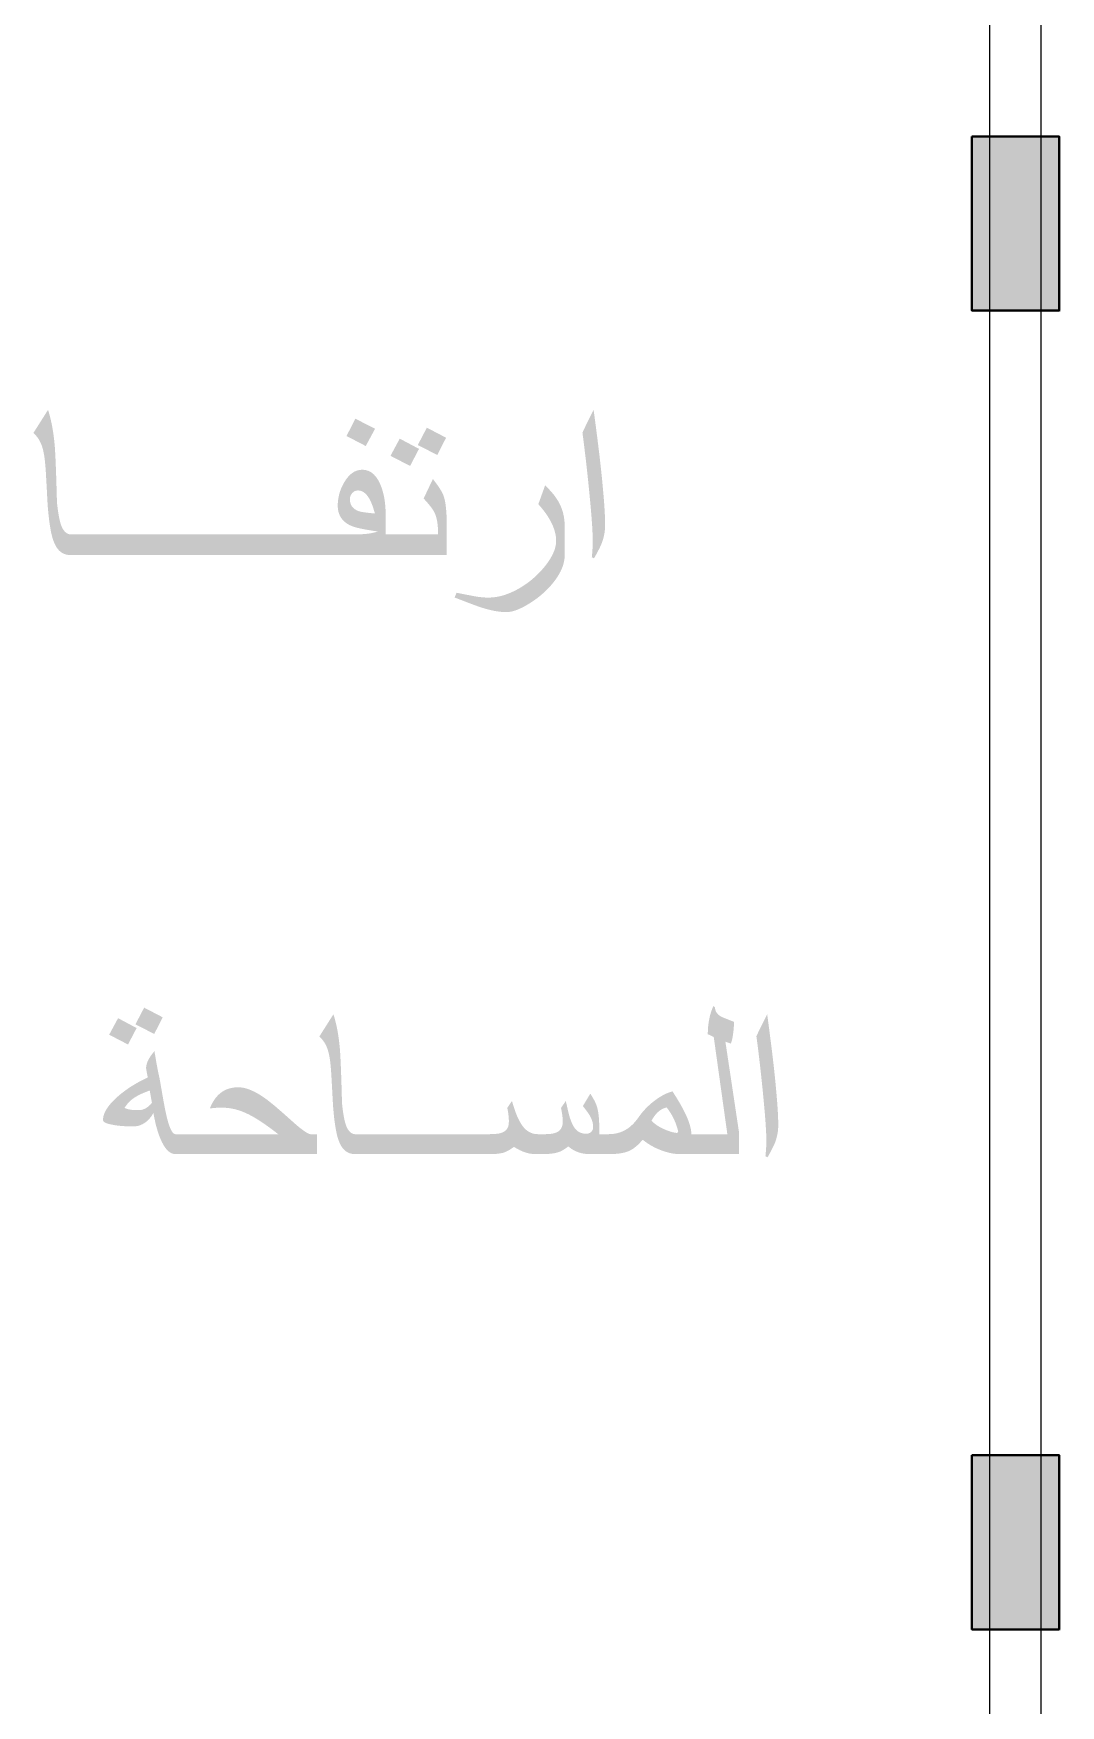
# Model space of a CAD drawing. Header units: metres. Extents: x -24.2 to 51.5, y -28.6 to 30.1.
# Drawn here: x 6.35 to 10.48, y 6.14 to 12.86 of the extents above; entities that cross this region are included whole.
import ezdxf

# ---------------------------------------------------------------- set-up
doc = ezdxf.new("R2010")
doc.units = ezdxf.units.M
for name, color, linetype in [('GF-DIMS', 250, 'Continuous'), ('GF-RED', 1, 'Continuous'), ('GF-SOLID-BLACK', 250, 'Continuous'), ('GF-TEXT-PDF', 200, 'Continuous')]:
    doc.layers.add(name, color=color, linetype=linetype)

msp = doc.modelspace()

# ---------------------------------------------------------------- hatches: boundary and pattern name
at = {"layer": 'GF-SOLID-BLACK', "true_color": 0x000000}
h = msp.add_hatch(color=250, dxfattribs=at)
h.dxf.hatch_style = 1
h.paths.add_polyline_path([(10.1258, 12.449), (10.4818, 12.449), (10.4818, 11.743), (10.1258, 11.743)])
h = msp.add_hatch(color=250, dxfattribs=at)
h.dxf.hatch_style = 1
h.paths.add_polyline_path([(10.1258, 7.1508), (10.4818, 7.1508), (10.4818, 6.4448), (10.1258, 6.4448)])
at = {"layer": 'GF-TEXT-PDF', "true_color": 0xff00ff}
for points in [[(6.5696, 10.7668), (6.5027, 10.7668), (6.4937, 10.7673), (6.4852, 10.7689), (6.4773, 10.7716), (6.4698, 10.7753), (6.4629, 10.7801), (6.4566, 10.786), (6.4507, 10.793), (6.4465, 10.7991), (6.4426, 10.8058), (6.439, 10.8133), (6.4356, 10.8215), (6.4325, 10.8303), (6.4296, 10.8399), (6.427, 10.8502), (6.4247, 10.8612), (6.4232, 10.8689), (6.4219, 10.8769), (6.4205, 10.8851), (6.4192, 10.8937), (6.418, 10.9026), (6.4169, 10.9117), (6.4158, 10.9212), (6.4147, 10.9309), (6.4137, 10.9409), (6.4128, 10.9513), (6.4119, 10.9619), (6.4111, 10.9728), (6.4106, 10.9818), (6.4101, 10.9908), (6.4096, 10.9999), (6.4091, 11.009), (6.4087, 11.0182), (6.4082, 11.0274), (6.4077, 11.0366), (6.4072, 11.0459), (6.4067, 11.0552), (6.4061, 11.0646), (6.4056, 11.074), (6.4051, 11.0834), (6.4044, 11.0957), (6.4036, 11.1073), (6.4028, 11.1182), (6.402, 11.1284), (6.4011, 11.138), (6.4001, 11.1469), (6.3991, 11.1551), (6.3981, 11.1626), (6.397, 11.1695), (6.3952, 11.179), (6.3933, 11.1878), (6.3911, 11.1961), (6.3887, 11.2038), (6.3862, 11.2109), (6.3834, 11.2174), (6.3797, 11.2249), (6.3755, 11.232), (6.3709, 11.2389), (6.3658, 11.2454), (6.3603, 11.2516), (6.3543, 11.2575), (6.413, 11.3501), (6.4156, 11.3418), (6.4181, 11.3333), (6.4205, 11.3245), (6.4227, 11.3155), (6.4249, 11.3063), (6.4269, 11.2969), (6.4289, 11.2872), (6.4307, 11.2773), (6.4324, 11.2672), (6.434, 11.2569), (6.4355, 11.2463), (6.4368, 11.2355), (6.4381, 11.2245), (6.4392, 11.2132), (6.4396, 11.2088), (6.44, 11.204), (6.4404, 11.1987), (6.4408, 11.1929), (6.4412, 11.1867), (6.4416, 11.1799), (6.442, 11.1727), (6.4424, 11.1651), (6.4428, 11.157), (6.4432, 11.1484), (6.4436, 11.1393), (6.444, 11.1297), (6.4444, 11.1197), (6.4448, 11.1092), (6.4452, 11.0983), (6.4456, 11.0869), (6.446, 11.075), (6.4464, 11.0626), (6.4468, 11.0498), (6.4472, 11.0365), (6.4476, 11.0227), (6.448, 11.0085), (6.4484, 10.9938), (6.4488, 10.9786), (6.4503, 10.9648), (6.4519, 10.952), (6.4536, 10.9399), (6.4554, 10.9288), (6.4573, 10.9184), (6.4593, 10.9089), (6.4614, 10.9003), (6.4636, 10.8925), (6.466, 10.8856), (6.4684, 10.8795), (6.471, 10.8742), (6.4736, 10.8698), (6.4804, 10.8611), (6.4876, 10.8548), (6.495, 10.8511), (6.5027, 10.8498), (6.5696, 10.8498)], [(7.7271, 11.2742), (7.6898, 11.2049), (7.6125, 11.245), (7.6478, 11.3147)], [(8.6517, 10.888), (8.6515, 10.8785), (8.6508, 10.8691), (8.6497, 10.8597), (8.6482, 10.8504), (8.6463, 10.8412), (8.6439, 10.8321), (8.6411, 10.823), (8.6378, 10.814), (8.6354, 10.8081), (8.6324, 10.8013), (8.6286, 10.7935), (8.6242, 10.7849), (8.6191, 10.7753), (8.6133, 10.7648), (8.6068, 10.7534), (8.5982, 10.7582), (8.5989, 10.7653), (8.5996, 10.7731), (8.6002, 10.7813), (8.6008, 10.7901), (8.6015, 10.8009), (8.6019, 10.809), (8.602, 10.8144), (8.602, 10.8217), (8.6019, 10.8294), (8.6017, 10.8375), (8.6014, 10.846), (8.601, 10.8549), (8.6006, 10.8642), (8.6001, 10.8739), (8.5995, 10.884), (8.5988, 10.8945), (8.598, 10.9054), (8.5972, 10.9167), (8.5962, 10.9284), (8.5952, 10.9405), (8.5942, 10.953), (8.5933, 10.9623), (8.5925, 10.9718), (8.5916, 10.9812), (8.5907, 10.9908), (8.5898, 11.0003), (8.5889, 11.0099), (8.5879, 11.0196), (8.587, 11.0293), (8.586, 11.039), (8.585, 11.0488), (8.584, 11.0586), (8.583, 11.0685), (8.5819, 11.0784), (8.5809, 11.0883), (8.5798, 11.0983), (8.5787, 11.1083), (8.5776, 11.1184), (8.5764, 11.1285), (8.5753, 11.1387), (8.5743, 11.1478), (8.5732, 11.1568), (8.5721, 11.1659), (8.5711, 11.175), (8.5699, 11.1842), (8.5688, 11.1934), (8.5677, 11.2026), (8.5665, 11.2118), (8.5654, 11.2211), (8.5642, 11.2304), (8.563, 11.2397), (8.5617, 11.249), (8.5605, 11.2584), (8.5638, 11.2655), (8.5672, 11.2729), (8.5707, 11.2804), (8.5744, 11.288), (8.5782, 11.2959), (8.5822, 11.304), (8.5862, 11.3121), (8.5902, 11.32), (8.5941, 11.3277), (8.5979, 11.3353), (8.6017, 11.3428), (8.6054, 11.3501), (8.6063, 11.3431), (8.6073, 11.3358), (8.6084, 11.3282), (8.6094, 11.3203), (8.6105, 11.3121), (8.6117, 11.3036), (8.6128, 11.2948), (8.614, 11.2856), (8.6152, 11.2762), (8.6165, 11.2664), (8.6178, 11.2563), (8.6191, 11.2459), (8.6205, 11.2352), (8.6218, 11.2241), (8.6233, 11.2128), (8.6247, 11.2011), (8.626, 11.1907), (8.6272, 11.1804), (8.6285, 11.1701), (8.6297, 11.16), (8.6308, 11.1501), (8.6319, 11.1402), (8.633, 11.1304), (8.6341, 11.1208), (8.6351, 11.1113), (8.6362, 11.1019), (8.6371, 11.0926), (8.6381, 11.0834), (8.639, 11.0743), (8.6399, 11.0654), (8.6407, 11.0565), (8.6415, 11.0478), (8.6423, 11.0392), (8.6431, 11.0307), (8.6442, 11.0183), (8.6452, 11.0063), (8.6462, 10.9948), (8.6471, 10.9836), (8.6479, 10.9729), (8.6486, 10.9625), (8.6492, 10.9526), (8.6498, 10.9431), (8.6503, 10.934), (8.6507, 10.9253), (8.6511, 10.917), (8.6513, 10.9091), (8.6515, 10.9017), (8.6516, 10.8946)], [(7.9037, 11.1933), (7.8679, 11.1248), (7.7891, 11.1655), (7.8263, 11.2345)], [(8.0125, 11.2382), (7.9772, 11.1687), (7.8989, 11.2089), (7.9352, 11.2785)], [(8.0154, 10.7668), (7.7433, 10.7668), (7.7433, 10.8498), (7.9805, 10.8498), (7.9804, 10.8619), (7.9799, 10.8734), (7.979, 10.8842), (7.9779, 10.8943), (7.9764, 10.9038), (7.9746, 10.9126), (7.9724, 10.9208), (7.97, 10.9283), (7.9672, 10.9352), (7.9645, 10.9405), (7.9609, 10.9465), (7.9566, 10.953), (7.9514, 10.9601), (7.9454, 10.9677), (7.9385, 10.9759), (7.9308, 10.9846), (7.9223, 10.994), (7.9595, 11.0722), (7.9668, 11.0628), (7.9735, 11.0539), (7.9796, 11.0455), (7.985, 11.0375), (7.9897, 11.0299), (7.9939, 11.0229), (7.9974, 11.0163), (8.0002, 11.0102), (8.0025, 11.0046), (8.0044, 10.9986), (8.0061, 10.9921), (8.0077, 10.9851), (8.0092, 10.9774), (8.0105, 10.9692), (8.0116, 10.9604), (8.0126, 10.9511), (8.0135, 10.9412), (8.0141, 10.9307), (8.0147, 10.9196), (8.0151, 10.908), (8.0153, 10.8958), (8.0154, 10.883)], [(8.4891, 10.7663), (8.4889, 10.7582), (8.4881, 10.75), (8.4867, 10.7418), (8.4849, 10.7336), (8.4825, 10.7253), (8.4796, 10.717), (8.4761, 10.7086), (8.4721, 10.7002), (8.4676, 10.6917), (8.4626, 10.6832), (8.457, 10.6747), (8.4509, 10.6661), (8.4443, 10.6574), (8.4386, 10.6504), (8.4327, 10.6435), (8.4266, 10.6368), (8.4203, 10.6302), (8.4139, 10.6237), (8.4072, 10.6174), (8.4003, 10.6113), (8.3933, 10.6052), (8.386, 10.5993), (8.3786, 10.5936), (8.371, 10.588), (8.3631, 10.5825), (8.3551, 10.5772), (8.3469, 10.572), (8.336, 10.5655), (8.3255, 10.5596), (8.3154, 10.5545), (8.3057, 10.55), (8.2964, 10.5462), (8.2875, 10.5431), (8.279, 10.5407), (8.2708, 10.539), (8.2631, 10.538), (8.2557, 10.5376), (8.2474, 10.5378), (8.2389, 10.5382), (8.2303, 10.539), (8.2215, 10.5401), (8.2125, 10.5414), (8.2034, 10.5431), (8.1941, 10.5451), (8.1846, 10.5473), (8.1771, 10.5493), (8.1693, 10.5515), (8.1611, 10.554), (8.1526, 10.5567), (8.1437, 10.5597), (8.1345, 10.5629), (8.1249, 10.5664), (8.1149, 10.5701), (8.1063, 10.5734), (8.0977, 10.5767), (8.0892, 10.58), (8.0806, 10.5832), (8.0721, 10.5865), (8.0636, 10.5898), (8.0551, 10.5931), (8.0466, 10.5963), (8.0548, 10.6154), (8.0638, 10.6135), (8.073, 10.6117), (8.0822, 10.6099), (8.0916, 10.608), (8.1011, 10.6062), (8.1107, 10.6043), (8.1204, 10.6024), (8.13, 10.6007), (8.1394, 10.5992), (8.1485, 10.598), (8.1573, 10.5971), (8.1659, 10.5964), (8.1742, 10.596), (8.1822, 10.5959), (8.191, 10.5961), (8.1998, 10.5967), (8.2086, 10.5977), (8.2175, 10.5991), (8.2265, 10.6008), (8.2355, 10.603), (8.2446, 10.6056), (8.2537, 10.6086), (8.2629, 10.612), (8.2722, 10.6158), (8.2815, 10.62), (8.2908, 10.6245), (8.3002, 10.6295), (8.3097, 10.6349), (8.3182, 10.6401), (8.3265, 10.6455), (8.3346, 10.6511), (8.3426, 10.6568), (8.3504, 10.6628), (8.358, 10.669), (8.3654, 10.6753), (8.3726, 10.6819), (8.3797, 10.6886), (8.3866, 10.6955), (8.3933, 10.7026), (8.3998, 10.7099), (8.4061, 10.7174), (8.4123, 10.7251), (8.4191, 10.7341), (8.4253, 10.743), (8.4309, 10.7517), (8.4359, 10.7603), (8.4403, 10.7687), (8.4441, 10.777), (8.4474, 10.7851), (8.45, 10.7931), (8.4521, 10.8009), (8.4536, 10.8086), (8.4545, 10.8161), (8.4548, 10.8235), (8.4545, 10.8319), (8.4537, 10.8404), (8.4523, 10.849), (8.4504, 10.8576), (8.448, 10.8664), (8.445, 10.8753), (8.4415, 10.8843), (8.4374, 10.8933), (8.4328, 10.9025), (8.4287, 10.9099), (8.4242, 10.9174), (8.4194, 10.9249), (8.4143, 10.9325), (8.4088, 10.9401), (8.4029, 10.9478), (8.3967, 10.9555), (8.3901, 10.9632), (8.3832, 10.9711), (8.4104, 11.0465), (8.418, 11.0392), (8.4252, 11.032), (8.432, 11.0247), (8.4384, 11.0174), (8.4444, 11.0102), (8.45, 11.0029), (8.4551, 10.9957), (8.4599, 10.9884), (8.4642, 10.9812), (8.4681, 10.9739), (8.4721, 10.9656), (8.4757, 10.9571), (8.4788, 10.9484), (8.4816, 10.9395), (8.4839, 10.9305), (8.4858, 10.9212), (8.4872, 10.9118), (8.4883, 10.9021), (8.4889, 10.8923), (8.4891, 10.8823)], [(6.6937, 10.7668), (6.5381, 10.7668), (6.5381, 10.8498), (6.6937, 10.8498)], [(6.811, 10.7668), (6.6554, 10.7668), (6.6554, 10.8498), (6.811, 10.8498)], [(6.9381, 10.7668), (6.7825, 10.7668), (6.7825, 10.8498), (6.9381, 10.8498)], [(7.0554, 10.7668), (6.8998, 10.7668), (6.8998, 10.8498), (7.0554, 10.8498)], [(7.1727, 10.7668), (7.0171, 10.7668), (7.0171, 10.8498), (7.1727, 10.8498)], [(7.2998, 10.7668), (7.1442, 10.7668), (7.1442, 10.8498), (7.2998, 10.8498)], [(7.4171, 10.7668), (7.2615, 10.7668), (7.2615, 10.8498), (7.4171, 10.8498)], [(7.5149, 10.7668), (7.3593, 10.7668), (7.3593, 10.8498), (7.5149, 10.8498)]]:
    msp.add_hatch(color=6, dxfattribs=at).paths.add_polyline_path(points)
h = msp.add_hatch(color=6, dxfattribs=at)
h.paths.add_polyline_path([(7.7696, 10.7668), (7.4793, 10.7668), (7.4793, 10.8498), (7.6431, 10.8498), (7.6527, 10.8499), (7.6618, 10.85), (7.6704, 10.8503), (7.6786, 10.8508), (7.6863, 10.8513), (7.6934, 10.852), (7.7019, 10.853), (7.7106, 10.8545), (7.7196, 10.8564), (7.7289, 10.8586), (7.7385, 10.8613), (7.7241, 10.8635), (7.7106, 10.8656), (7.698, 10.8677), (7.6865, 10.8698), (7.6758, 10.8719), (7.6661, 10.8739), (7.6574, 10.8759), (7.6497, 10.8779), (7.6428, 10.8799), (7.637, 10.8818), (7.6321, 10.8838), (7.6233, 10.888), (7.6153, 10.8926), (7.6081, 10.8978), (7.6016, 10.9034), (7.5959, 10.9094), (7.5909, 10.916), (7.5867, 10.923), (7.5833, 10.9304), (7.5806, 10.9383), (7.5787, 10.9467), (7.5776, 10.9556), (7.5772, 10.9649), (7.5774, 10.9739), (7.5781, 10.9829), (7.5791, 10.9918), (7.5807, 11.0006), (7.5826, 11.0093), (7.585, 11.0178), (7.5878, 11.0263), (7.5911, 11.0347), (7.5948, 11.043), (7.5989, 11.0513), (7.6034, 11.0594), (7.6095, 11.0689), (7.6158, 11.0774), (7.6224, 11.0849), (7.6292, 11.0914), (7.6363, 11.097), (7.6436, 11.1015), (7.6512, 11.105), (7.659, 11.1075), (7.6672, 11.109), (7.6755, 11.1095), (7.6842, 11.109), (7.6925, 11.1074), (7.7003, 11.1049), (7.7078, 11.1013), (7.7149, 11.0967), (7.7217, 11.091), (7.728, 11.0844), (7.734, 11.0767), (7.7395, 11.0679), (7.7447, 11.0582), (7.7495, 11.0474), (7.7527, 11.0391), (7.7556, 11.0305), (7.7583, 11.0217), (7.7606, 11.0127), (7.7627, 11.0034), (7.7645, 10.9938), (7.7661, 10.9841), (7.7673, 10.974), (7.7683, 10.9637), (7.769, 10.9532), (7.7694, 10.9424), (7.7696, 10.9314)])
h.paths.add_polyline_path([(7.7266, 10.9338), (7.7235, 10.9443), (7.7204, 10.954), (7.7174, 10.963), (7.7144, 10.9711), (7.7114, 10.9784), (7.7085, 10.9849), (7.7056, 10.9906), (7.6998, 11.0001), (7.6937, 11.0082), (7.6873, 11.0147), (7.6806, 11.0198), (7.6735, 11.0235), (7.6661, 11.0257), (7.6583, 11.0264), (7.6498, 11.0253), (7.6422, 11.0218), (7.6354, 11.0159), (7.6301, 11.0085), (7.6269, 11.0002), (7.6259, 10.9911), (7.6265, 10.9824), (7.6282, 10.9745), (7.6312, 10.9672), (7.6353, 10.9608), (7.6406, 10.9551), (7.6471, 10.9501), (7.6547, 10.9459), (7.6636, 10.9424), (7.6681, 10.9412), (7.6742, 10.94), (7.6817, 10.9387), (7.6907, 10.9375), (7.7012, 10.9363), (7.7132, 10.935)])
at = {"layer": 'GF-TEXT-PDF', "true_color": 0x000000}
for points in [[(6.8737, 8.9097), (6.8397, 8.8427), (6.7643, 8.8815), (6.7992, 8.9485)], [(9.1893, 8.3601), (8.9622, 8.3601), (8.9622, 8.4401), (9.1428, 8.4401), (9.0881, 8.8306), (9.0642, 8.8419), (9.0644, 8.8523), (9.0649, 8.8625), (9.0656, 8.8725), (9.0667, 8.8823), (9.0681, 8.8918), (9.0698, 8.9012), (9.0717, 8.9103), (9.074, 8.9194), (9.0766, 8.9284), (9.0796, 8.9373), (9.0828, 8.9462), (9.0863, 8.9549), (9.0932, 8.9498), (9.094, 8.9413), (9.0965, 8.9335), (9.1007, 8.9265), (9.1065, 8.9202), (9.1139, 8.9147), (9.1231, 8.9098), (9.1323, 8.9062), (9.1415, 8.9025), (9.1508, 8.8988), (9.1601, 8.8951), (9.1695, 8.8915), (9.1694, 8.8822), (9.1689, 8.8727), (9.1682, 8.863), (9.1671, 8.853), (9.1658, 8.8428), (9.1639, 8.8306), (9.1618, 8.8201), (9.1595, 8.8113), (9.1571, 8.8041), (9.135, 8.8115), (9.1893, 8.4502)], [(6.7689, 8.8665), (6.7344, 8.8004), (6.6586, 8.8397), (6.6944, 8.9062)], [(7.7106, 8.3601), (7.6462, 8.3601), (7.6375, 8.3606), (7.6294, 8.3622), (7.6217, 8.3647), (7.6145, 8.3683), (7.6079, 8.373), (7.6017, 8.3786), (7.5961, 8.3853), (7.5921, 8.3912), (7.5883, 8.3977), (7.5848, 8.4049), (7.5816, 8.4128), (7.5786, 8.4213), (7.5758, 8.4306), (7.5733, 8.4405), (7.5711, 8.451), (7.5695, 8.4591), (7.5681, 8.4676), (7.5667, 8.4763), (7.5654, 8.4854), (7.5641, 8.4949), (7.5629, 8.5046), (7.5618, 8.5147), (7.5608, 8.5252), (7.5598, 8.5359), (7.5588, 8.547), (7.558, 8.5585), (7.5575, 8.5679), (7.557, 8.5774), (7.5564, 8.587), (7.5559, 8.5966), (7.5554, 8.6062), (7.5549, 8.6159), (7.5544, 8.6256), (7.5538, 8.6354), (7.5533, 8.6452), (7.5528, 8.6551), (7.5522, 8.665), (7.5515, 8.6768), (7.5508, 8.688), (7.55, 8.6985), (7.5492, 8.7084), (7.5483, 8.7176), (7.5474, 8.7261), (7.5465, 8.734), (7.5455, 8.7413), (7.5444, 8.7479), (7.5423, 8.7588), (7.54, 8.7688), (7.5374, 8.7781), (7.5345, 8.7865), (7.5313, 8.7941), (7.5269, 8.8026), (7.522, 8.8108), (7.5164, 8.8185), (7.5101, 8.8258), (7.5033, 8.8326), (7.5598, 8.9218), (7.5623, 8.9138), (7.5647, 8.9056), (7.567, 8.8972), (7.5692, 8.8885), (7.5713, 8.8797), (7.5732, 8.8706), (7.5751, 8.8613), (7.5768, 8.8518), (7.5785, 8.842), (7.58, 8.8321), (7.5814, 8.8219), (7.5828, 8.8115), (7.584, 8.8008), (7.5851, 8.79), (7.5855, 8.7856), (7.5859, 8.7807), (7.5863, 8.7753), (7.5867, 8.7694), (7.5871, 8.7631), (7.5875, 8.7562), (7.5879, 8.7489), (7.5883, 8.741), (7.5887, 8.7327), (7.5891, 8.7238), (7.5895, 8.7145), (7.5899, 8.7047), (7.5903, 8.6943), (7.5907, 8.6835), (7.5911, 8.6722), (7.5915, 8.6604), (7.5919, 8.6482), (7.5923, 8.6354), (7.5927, 8.6221), (7.5931, 8.6083), (7.5935, 8.5941), (7.5939, 8.5793), (7.5943, 8.5641), (7.5958, 8.5497), (7.5975, 8.5363), (7.5993, 8.5239), (7.6013, 8.5124), (7.6033, 8.5019), (7.6055, 8.4924), (7.6078, 8.4838), (7.6102, 8.4763), (7.6127, 8.4697), (7.6154, 8.464), (7.6182, 8.4594), (7.6248, 8.4509), (7.6316, 8.4449), (7.6388, 8.4413), (7.6462, 8.4401), (7.7106, 8.4401)], [(9.3474, 8.4768), (9.3472, 8.4677), (9.3466, 8.4586), (9.3455, 8.4496), (9.3441, 8.4406), (9.3422, 8.4318), (9.3399, 8.423), (9.3372, 8.4143), (9.3341, 8.4056), (9.3318, 8.3999), (9.3288, 8.3933), (9.3252, 8.3859), (9.321, 8.3775), (9.316, 8.3683), (9.3105, 8.3582), (9.3042, 8.3472), (9.2959, 8.3518), (9.2966, 8.3587), (9.2973, 8.3662), (9.2979, 8.3741), (9.2985, 8.3826), (9.2991, 8.3929), (9.2995, 8.4008), (9.2996, 8.406), (9.2996, 8.413), (9.2995, 8.4204), (9.2993, 8.4282), (9.299, 8.4364), (9.2987, 8.4449), (9.2982, 8.4539), (9.2977, 8.4632), (9.2971, 8.473), (9.2965, 8.4831), (9.2958, 8.4936), (9.2949, 8.5044), (9.294, 8.5157), (9.2931, 8.5274), (9.292, 8.5394), (9.2912, 8.5489), (9.2903, 8.5585), (9.2894, 8.5682), (9.2885, 8.5778), (9.2876, 8.5876), (9.2866, 8.5973), (9.2857, 8.6072), (9.2847, 8.617), (9.2837, 8.627), (9.2827, 8.6369), (9.2816, 8.6469), (9.2806, 8.657), (9.2795, 8.6671), (9.2784, 8.6772), (9.2773, 8.6874), (9.2762, 8.6977), (9.275, 8.7079), (9.2739, 8.7183), (9.2728, 8.7277), (9.2717, 8.7372), (9.2706, 8.7467), (9.2694, 8.7562), (9.2683, 8.7657), (9.2671, 8.7753), (9.2659, 8.785), (9.2647, 8.7946), (9.2635, 8.8043), (9.2622, 8.814), (9.2609, 8.8238), (9.2596, 8.8335), (9.2634, 8.8418), (9.2674, 8.8503), (9.2716, 8.8591), (9.276, 8.8681), (9.2805, 8.8774), (9.2852, 8.8867), (9.2897, 8.8958), (9.2942, 8.9047), (9.2986, 8.9134), (9.3028, 8.9218), (9.3038, 8.9146), (9.3049, 8.9071), (9.3059, 8.8993), (9.307, 8.8911), (9.3082, 8.8826), (9.3093, 8.8737), (9.3106, 8.8645), (9.3118, 8.8549), (9.3131, 8.845), (9.3144, 8.8348), (9.3157, 8.8242), (9.3171, 8.8132), (9.3185, 8.802), (9.32, 8.7903), (9.3215, 8.7784), (9.3228, 8.7677), (9.324, 8.7572), (9.3253, 8.7468), (9.3265, 8.7365), (9.3277, 8.7264), (9.3288, 8.7164), (9.3299, 8.7065), (9.331, 8.6967), (9.332, 8.687), (9.333, 8.6775), (9.334, 8.6681), (9.3349, 8.6588), (9.3359, 8.6497), (9.3367, 8.6406), (9.3376, 8.6317), (9.3384, 8.6229), (9.3392, 8.6143), (9.3403, 8.6015), (9.3413, 8.5892), (9.3423, 8.5773), (9.3432, 8.5659), (9.344, 8.555), (9.3447, 8.5445), (9.3454, 8.5344), (9.3459, 8.5248), (9.3464, 8.5157), (9.3467, 8.507), (9.347, 8.4988), (9.3473, 8.491), (9.3474, 8.4837)], [(7.4943, 8.3601), (6.9634, 8.3601), (6.9634, 8.4401), (7.338, 8.4401), (7.3288, 8.4472), (7.3199, 8.454), (7.3112, 8.4605), (7.3029, 8.4667), (7.2948, 8.4725), (7.2871, 8.478), (7.2796, 8.4832), (7.2724, 8.4881), (7.2656, 8.4926), (7.259, 8.4969), (7.2502, 8.5023), (7.2415, 8.5075), (7.2331, 8.5122), (7.2248, 8.5167), (7.2167, 8.5208), (7.2087, 8.5246), (7.2009, 8.528), (7.1933, 8.5311), (7.1859, 8.5338), (7.1766, 8.5368), (7.1672, 8.5394), (7.1578, 8.5417), (7.1484, 8.5435), (7.139, 8.5449), (7.1295, 8.5459), (7.12, 8.5465), (7.1105, 8.5467), (7.1011, 8.5466), (7.0917, 8.5462), (7.0822, 8.5456), (7.0727, 8.5446), (7.0632, 8.5435), (7.0671, 8.553), (7.0715, 8.5619), (7.0761, 8.5703), (7.0811, 8.5782), (7.0864, 8.5855), (7.0921, 8.5923), (7.0981, 8.5985), (7.1053, 8.6048), (7.1128, 8.6104), (7.1208, 8.6152), (7.1292, 8.6193), (7.1379, 8.6226), (7.1471, 8.6252), (7.1567, 8.627), (7.1667, 8.6282), (7.1772, 8.6285), (7.1845, 8.6283), (7.192, 8.6274), (7.1997, 8.6261), (7.2076, 8.6242), (7.2157, 8.6217), (7.2241, 8.6187), (7.2326, 8.6151), (7.2413, 8.611), (7.2502, 8.6064), (7.2594, 8.6012), (7.2687, 8.5955), (7.2782, 8.5892), (7.2879, 8.5823), (7.2927, 8.5788), (7.2978, 8.5749), (7.3034, 8.5705), (7.3093, 8.5657), (7.3157, 8.5605), (7.3225, 8.5549), (7.3297, 8.5489), (7.3372, 8.5424), (7.3452, 8.5355), (7.3537, 8.5281), (7.3625, 8.5204), (7.3717, 8.5122), (7.3813, 8.5036), (7.3914, 8.4946), (7.4021, 8.485), (7.4122, 8.4763), (7.4215, 8.4685), (7.4301, 8.4617), (7.438, 8.4558), (7.4452, 8.4508), (7.4517, 8.4467), (7.4574, 8.4436), (7.4624, 8.4414), (7.4667, 8.4401), (7.4943, 8.4401)], [(8.628, 8.3601), (8.5926, 8.3601), (8.583, 8.3603), (8.5739, 8.361), (8.5652, 8.3621), (8.557, 8.3637), (8.5493, 8.3657), (8.542, 8.3681), (8.5337, 8.3716), (8.5257, 8.3756), (8.518, 8.3802), (8.5105, 8.3853), (8.5034, 8.3909), (8.495, 8.3845), (8.487, 8.3791), (8.4794, 8.3746), (8.4724, 8.371), (8.4657, 8.3684), (8.4586, 8.3662), (8.4509, 8.3643), (8.4424, 8.3628), (8.4332, 8.3616), (8.4233, 8.3608), (8.4127, 8.3603), (8.4013, 8.3601), (8.3715, 8.3601), (8.3619, 8.3605), (8.3523, 8.3616), (8.3428, 8.3634), (8.3332, 8.366), (8.3237, 8.3693), (8.3171, 8.372), (8.31, 8.3753), (8.3023, 8.3793), (8.294, 8.3839), (8.2851, 8.3891), (8.2764, 8.3828), (8.268, 8.3775), (8.2599, 8.3729), (8.2521, 8.3692), (8.2446, 8.3663), (8.2389, 8.3647), (8.2322, 8.3633), (8.2246, 8.3621), (8.2161, 8.3612), (8.2066, 8.3606), (8.1962, 8.3602), (8.1848, 8.3601), (8.0961, 8.3601), (8.0961, 8.4401), (8.1848, 8.4401), (8.1967, 8.4403), (8.2073, 8.4408), (8.2168, 8.4417), (8.2251, 8.4429), (8.2322, 8.4446), (8.2382, 8.4465), (8.2463, 8.4507), (8.253, 8.456), (8.2582, 8.4624), (8.2619, 8.4701), (8.2641, 8.479), (8.2648, 8.489), (8.2647, 8.4979), (8.2642, 8.5068), (8.2634, 8.5157), (8.2626, 8.5226), (8.2615, 8.5299), (8.2601, 8.5376), (8.2584, 8.5457), (8.2772, 8.5734), (8.2808, 8.5617), (8.2842, 8.551), (8.2874, 8.5412), (8.2904, 8.5324), (8.2933, 8.5245), (8.2959, 8.5176), (8.2984, 8.5116), (8.3026, 8.5023), (8.307, 8.4937), (8.3115, 8.4858), (8.3161, 8.4785), (8.3208, 8.4719), (8.3256, 8.466), (8.3306, 8.4608), (8.3378, 8.4545), (8.3456, 8.4493), (8.3538, 8.4453), (8.3624, 8.4424), (8.3715, 8.4407), (8.3811, 8.4401), (8.4119, 8.4401), (8.4229, 8.4404), (8.4329, 8.4413), (8.4419, 8.4427), (8.4499, 8.4448), (8.4569, 8.4474), (8.4629, 8.4507), (8.4696, 8.4561), (8.4747, 8.4626), (8.4784, 8.4702), (8.4806, 8.479), (8.4813, 8.489), (8.4811, 8.4984), (8.4805, 8.5076), (8.4795, 8.5166), (8.4781, 8.5258), (8.4764, 8.5355), (8.4744, 8.5457), (8.4937, 8.5734), (8.5034, 8.5302), (8.5066, 8.5179), (8.5099, 8.5066), (8.5135, 8.4963), (8.5172, 8.487), (8.5211, 8.4786), (8.5251, 8.4712), (8.5293, 8.4648), (8.5337, 8.4594), (8.5404, 8.4531), (8.548, 8.4482), (8.5565, 8.4447), (8.5658, 8.4426), (8.576, 8.4419), (8.5838, 8.4428), (8.5904, 8.4453), (8.596, 8.4495), (8.6002, 8.455), (8.6028, 8.4616), (8.6036, 8.469), (8.6031, 8.4777), (8.6015, 8.4865), (8.5989, 8.4955), (8.5952, 8.5046), (8.5905, 8.5138), (8.5847, 8.5233), (8.5821, 8.5269), (8.5775, 8.533), (8.5709, 8.5418), (8.5622, 8.5532), (8.5921, 8.6028), (8.5981, 8.5935), (8.6033, 8.5847), (8.608, 8.5762), (8.6119, 8.5683), (8.6152, 8.5607), (8.6178, 8.5536), (8.62, 8.5464), (8.6218, 8.5387), (8.6235, 8.5305), (8.6248, 8.5217), (8.626, 8.5125), (8.6268, 8.5027), (8.6275, 8.4925), (8.6278, 8.4817), (8.628, 8.4704)], [(7.8297, 8.3601), (7.6799, 8.3601), (7.6799, 8.4401), (7.8297, 8.4401)], [(7.9521, 8.3601), (7.8022, 8.3601), (7.8022, 8.4401), (7.9521, 8.4401)], [(8.0745, 8.3601), (7.9246, 8.3601), (7.9246, 8.4401), (8.0745, 8.4401)], [(8.1215, 8.3601), (7.9717, 8.3601), (7.9717, 8.4401), (8.1215, 8.4401)]]:
    msp.add_hatch(color=250, dxfattribs=at).paths.add_polyline_path(points)
h = msp.add_hatch(color=250, dxfattribs=at)
h.paths.add_polyline_path([(6.9909, 8.3601), (6.9252, 8.3601), (6.9186, 8.3607), (6.9122, 8.3624), (6.906, 8.3652), (6.8999, 8.3691), (6.894, 8.3742), (6.8883, 8.3804), (6.8827, 8.3878), (6.8772, 8.3963), (6.8719, 8.4059), (6.8668, 8.4166), (6.8637, 8.4238), (6.8607, 8.4314), (6.8578, 8.4393), (6.855, 8.4475), (6.8524, 8.4561), (6.8498, 8.465), (6.8473, 8.4743), (6.8449, 8.4838), (6.8427, 8.4938), (6.8405, 8.504), (6.8384, 8.5146), (6.8364, 8.5256), (6.8316, 8.5173), (6.8264, 8.5097), (6.8208, 8.5027), (6.8148, 8.4964), (6.8084, 8.4906), (6.8015, 8.4856), (6.793, 8.4805), (6.7842, 8.4765), (6.7753, 8.4736), (6.7662, 8.4719), (6.7569, 8.4713), (6.7454, 8.4714), (6.7343, 8.4717), (6.7237, 8.4721), (6.7134, 8.4727), (6.7037, 8.4735), (6.6943, 8.4745), (6.6854, 8.4756), (6.6769, 8.477), (6.6689, 8.4785), (6.6562, 8.4815), (6.6464, 8.4848), (6.6394, 8.4884), (6.6351, 8.4924), (6.6337, 8.4966), (6.6342, 8.5039), (6.6354, 8.5113), (6.6376, 8.5188), (6.6405, 8.5265), (6.6444, 8.5343), (6.6491, 8.5423), (6.6546, 8.5504), (6.661, 8.5586), (6.6682, 8.567), (6.6763, 8.5755), (6.6852, 8.5842), (6.6918, 8.5901), (6.6985, 8.596), (6.7054, 8.6018), (6.7126, 8.6074), (6.7199, 8.613), (6.7275, 8.6185), (6.7352, 8.6239), (6.7431, 8.6292), (6.7513, 8.6344), (6.7596, 8.6395), (6.7682, 8.6445), (6.7769, 8.6494), (6.7859, 8.6542), (6.795, 8.6589), (6.8044, 8.6635), (6.8139, 8.6681), (6.8131, 8.6718), (6.8118, 8.6783), (6.81, 8.6874), (6.8084, 8.6965), (6.8074, 8.7029), (6.807, 8.7067), (6.8077, 8.7147), (6.8097, 8.7232), (6.813, 8.7322), (6.8176, 8.7416), (6.8223, 8.7495), (6.8277, 8.7575), (6.8338, 8.7656), (6.8406, 8.7738), (6.8421, 8.7643), (6.8437, 8.755), (6.8452, 8.7457), (6.8468, 8.7366), (6.8484, 8.7276), (6.85, 8.7186), (6.8517, 8.7097), (6.8534, 8.7006), (6.8552, 8.6915), (6.8572, 8.6823), (6.8592, 8.6729), (6.8613, 8.6635), (6.8751, 8.5844), (6.8773, 8.5717), (6.8796, 8.5597), (6.8817, 8.5483), (6.8839, 8.5376), (6.886, 8.5276), (6.888, 8.5183), (6.89, 8.5097), (6.892, 8.5017), (6.8939, 8.4945), (6.8957, 8.4879), (6.8998, 8.4752), (6.904, 8.4645), (6.9081, 8.4557), (6.9123, 8.4489), (6.9166, 8.444), (6.9208, 8.4411), (6.9252, 8.4401), (6.9909, 8.4401)])
h.paths.add_polyline_path([(6.8305, 8.5656), (6.8217, 8.6157), (6.8107, 8.6116), (6.8003, 8.6074), (6.7906, 8.6032), (6.7816, 8.599), (6.7733, 8.5947), (6.7657, 8.5904), (6.7588, 8.586), (6.7513, 8.5806), (6.7443, 8.5747), (6.7376, 8.5681), (6.7314, 8.5611), (6.7256, 8.5535), (6.7202, 8.5453), (6.7269, 8.5428), (6.7345, 8.5406), (6.7427, 8.5389), (6.7497, 8.5379), (6.758, 8.5372), (6.7674, 8.5367), (6.7781, 8.5366), (6.7859, 8.5372), (6.7936, 8.539), (6.8012, 8.5419), (6.8087, 8.5461), (6.8161, 8.5514), (6.8233, 8.5579)])
h = msp.add_hatch(color=250, dxfattribs=at)
h.paths.add_polyline_path([(8.9982, 8.3601), (8.9504, 8.3601), (8.9426, 8.3603), (8.9345, 8.361), (8.9262, 8.362), (8.9176, 8.3635), (8.9088, 8.3655), (8.8998, 8.3679), (8.8905, 8.3707), (8.881, 8.3739), (8.8722, 8.3772), (8.8636, 8.3808), (8.8552, 8.3846), (8.847, 8.3887), (8.839, 8.393), (8.8313, 8.3975), (8.8237, 8.4023), (8.8164, 8.4073), (8.8093, 8.4125), (8.8024, 8.418), (8.7957, 8.4102), (8.789, 8.4029), (8.7822, 8.3963), (8.7754, 8.3904), (8.7686, 8.385), (8.7617, 8.3803), (8.7548, 8.3762), (8.7479, 8.3727), (8.7414, 8.3701), (8.7343, 8.3677), (8.7265, 8.3657), (8.7181, 8.364), (8.7091, 8.3626), (8.6995, 8.3615), (8.6892, 8.3607), (8.6783, 8.3603), (8.6668, 8.3601), (8.5951, 8.3601), (8.5951, 8.4401), (8.6654, 8.4401), (8.6757, 8.4404), (8.6857, 8.4414), (8.6955, 8.443), (8.7049, 8.4454), (8.7141, 8.4483), (8.723, 8.452), (8.7316, 8.4563), (8.7399, 8.4612), (8.747, 8.4662), (8.7539, 8.4718), (8.7607, 8.4779), (8.7672, 8.4845), (8.7736, 8.4917), (8.7798, 8.4994), (8.7858, 8.5076), (8.7916, 8.5156), (8.7975, 8.5234), (8.8038, 8.531), (8.8103, 8.5383), (8.8171, 8.5455), (8.8241, 8.5524), (8.8314, 8.5591), (8.8389, 8.5656), (8.8467, 8.5719), (8.8548, 8.578), (8.8639, 8.5843), (8.8728, 8.5901), (8.8815, 8.5953), (8.89, 8.5998), (8.8984, 8.6038), (8.9066, 8.6071), (8.9145, 8.6098), (8.9223, 8.612), (8.928, 8.6033), (8.9334, 8.5948), (8.9387, 8.5864), (8.9437, 8.5782), (8.9485, 8.5701), (8.9531, 8.5622), (8.9575, 8.5545), (8.9617, 8.5469), (8.9656, 8.5395), (8.9694, 8.5322), (8.9729, 8.5251), (8.9777, 8.5148), (8.982, 8.5049), (8.9858, 8.4954), (8.9891, 8.4864), (8.9919, 8.4777), (8.9941, 8.4693), (8.9959, 8.4614), (8.9972, 8.4539), (8.9979, 8.4468), (8.9982, 8.4401)])
h.paths.add_polyline_path([(8.9453, 8.4506), (8.9431, 8.4595), (8.9406, 8.4683), (8.9377, 8.4771), (8.9345, 8.4858), (8.9309, 8.4944), (8.9269, 8.503), (8.9232, 8.5103), (8.9191, 8.5176), (8.9146, 8.525), (8.9098, 8.5325), (8.9045, 8.54), (8.8989, 8.5476), (8.8903, 8.545), (8.8823, 8.5417), (8.8749, 8.5375), (8.868, 8.5326), (8.8617, 8.5269), (8.8575, 8.5226), (8.853, 8.5171), (8.8482, 8.5106), (8.8431, 8.503), (8.8378, 8.4943), (8.8437, 8.4884), (8.8503, 8.4828), (8.8577, 8.4773), (8.8658, 8.472), (8.8748, 8.467), (8.8844, 8.4621), (8.8944, 8.4577), (8.9041, 8.4539), (8.9137, 8.4506), (8.923, 8.448), (8.9322, 8.4461), (8.9412, 8.4447)])

# ---------------------------------------------------------------- linework, layer by layer
at = {"layer": 'GF-DIMS', "lineweight": 25, "true_color": 0x000000}
for p, q in [((10.1982, 0.5009), (10.1982, 13.9999)), ((10.4034, 0.5009), (10.4034, 13.9999))]:
    msp.add_line(p, q, dxfattribs=at)
at = {"layer": 'GF-RED', "lineweight": 40, "true_color": 0xff0000}
for points in [[(10.1258, 12.449), (10.1258, 11.749), (10.4758, 11.749), (10.4758, 12.449)], [(10.1258, 7.1508), (10.1258, 6.4508), (10.4758, 6.4508), (10.4758, 7.1508)]]:
    msp.add_lwpolyline(points, close=True, dxfattribs=at)

doc.saveas('drawing.dxf')
